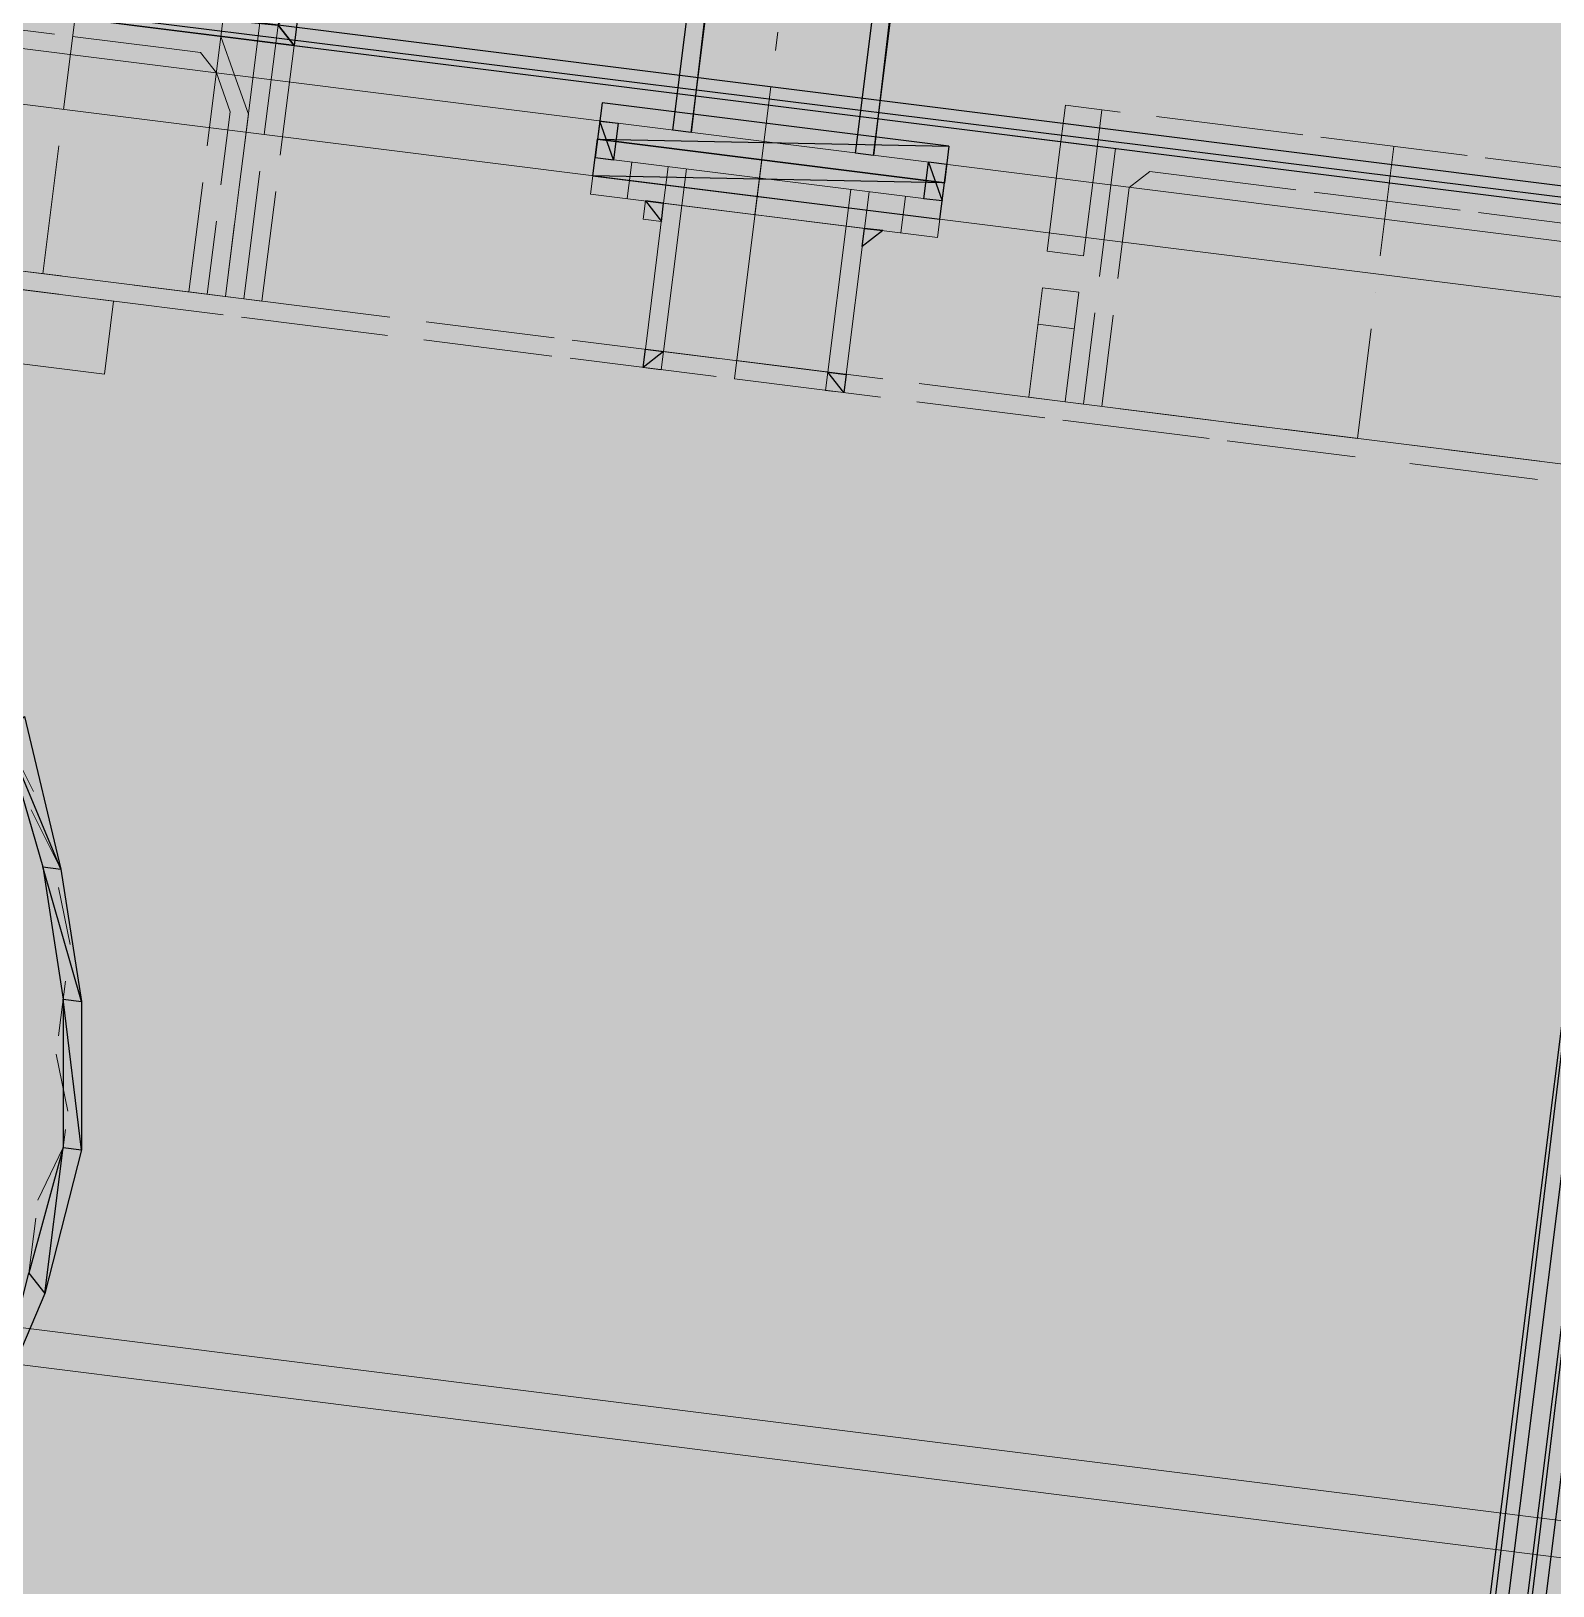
# Model space of a CAD drawing. Header units: metres. Extents: x -4 to 509425, y 7549 to 4732445.
# Drawn here: x 475991.79 to 475992.49, y 4719727.764 to 4719728.479 of the extents above; entities that cross this region are included whole.
import ezdxf

# ---------------------------------------------------------------- set-up
doc = ezdxf.new("R2010")
doc.units = ezdxf.units.M
doc.header["$LTSCALE"] = 0.01
doc.header["$MEASUREMENT"] = 0
doc.layers.get('0').update_dxf_attribs({"lineweight": 0})
doc.layers.add('_SUBESTACIÓN', color=1, linetype='Continuous')
doc.layers.add('SUBESTACION LA VID', color=253, linetype='Continuous')

# ---------------------------------------------------------------- blocks, each defined once
blk = doc.blocks.new('A$Cfff6051d')
at = {"layer": 'SUBESTACION LA VID', "transparency": 33554687}
h = blk.add_hatch(color=256, dxfattribs=at)
h.dxf.hatch_style = 2
edge = h.paths.add_edge_path()
edge.add_spline(control_points=[(475992.085, 4719728.4336), (475992.085, 4719728.4336), (475992.0934, 4719728.43255), (475992.0934, 4719728.43255), (475992.0934, 4719728.43255), (475992.21348, 4719729.45845), (475992.21348, 4719729.45845), (475992.21348, 4719729.45845), (475992.085, 4719728.4336), (475992.085, 4719728.4336)], knot_values=[0, 0, 0, 0, 1, 1, 1, 2, 2, 2, 3, 3, 3, 3], degree=3, periodic=0)
edge = h.paths.add_edge_path()
edge.add_spline(control_points=[(475992.0934, 4719728.43255), (475992.0934, 4719728.43255), (475992.21348, 4719729.45845), (475992.21348, 4719729.45845), (475992.21348, 4719729.45845), (475992.22188, 4719729.45739), (475992.22188, 4719729.45739), (475992.22188, 4719729.45739), (475992.0934, 4719728.43255), (475992.0934, 4719728.43255)], knot_values=[0, 0, 0, 0, 1, 1, 1, 2, 2, 2, 3, 3, 3, 3], degree=3, periodic=0)
h = blk.add_hatch(color=256, dxfattribs=at)
h.dxf.hatch_style = 2
edge = h.paths.add_edge_path()
edge.add_spline(control_points=[(475992.169, 4719728.42307), (475992.169, 4719728.42307), (475992.1774, 4719728.42202), (475992.1774, 4719728.42202), (475992.1774, 4719728.42202), (475992.29749, 4719729.44792), (475992.29749, 4719729.44792), (475992.29749, 4719729.44792), (475992.169, 4719728.42307), (475992.169, 4719728.42307)], knot_values=[0, 0, 0, 0, 1, 1, 1, 2, 2, 2, 3, 3, 3, 3], degree=3, periodic=0)
edge = h.paths.add_edge_path()
edge.add_spline(control_points=[(475992.1774, 4719728.42202), (475992.1774, 4719728.42202), (475992.29749, 4719729.44792), (475992.29749, 4719729.44792), (475992.29749, 4719729.44792), (475992.30589, 4719729.44686), (475992.30589, 4719729.44686), (475992.30589, 4719729.44686), (475992.1774, 4719728.42202), (475992.1774, 4719728.42202)], knot_values=[0, 0, 0, 0, 1, 1, 1, 2, 2, 2, 3, 3, 3, 3], degree=3, periodic=0)
h = blk.add_hatch(color=256, dxfattribs=at)
h.dxf.hatch_style = 2
edge = h.paths.add_edge_path()
edge.add_spline(control_points=[(475995.86725, 4719727.97649), (475995.86725, 4719727.97649), (475995.86831, 4719727.98489), (475995.86831, 4719727.98489), (475995.86831, 4719727.98489), (475990.12143, 4719728.69684), (475990.12143, 4719728.69684), (475990.12143, 4719728.69684), (475995.86725, 4719727.97649), (475995.86725, 4719727.97649)], knot_values=[0, 0, 0, 0, 1, 1, 1, 2, 2, 2, 3, 3, 3, 3], degree=3, periodic=0)
edge = h.paths.add_edge_path()
edge.add_spline(control_points=[(475995.86831, 4719727.98489), (475995.86831, 4719727.98489), (475990.12143, 4719728.69684), (475990.12143, 4719728.69684), (475990.12143, 4719728.69684), (475990.11408, 4719728.70629), (475990.11408, 4719728.70629), (475990.11408, 4719728.70629), (475995.86831, 4719727.98489), (475995.86831, 4719727.98489)], knot_values=[0, 0, 0, 0, 1, 1, 1, 2, 2, 2, 3, 3, 3, 3], degree=3, periodic=0)
edge = h.paths.add_edge_path()
edge.add_spline(control_points=[(475990.12143, 4719728.69684), (475990.12143, 4719728.69684), (475990.11408, 4719728.70629), (475990.11408, 4719728.70629), (475990.11408, 4719728.70629), (475989.83813, 4719726.43715), (475989.83813, 4719726.43715), (475989.83813, 4719726.43715), (475990.12143, 4719728.69684), (475990.12143, 4719728.69684)], knot_values=[0, 0, 0, 0, 1, 1, 1, 2, 2, 2, 3, 3, 3, 3], degree=3, periodic=0)
edge = h.paths.add_edge_path()
edge.add_spline(control_points=[(475990.11408, 4719728.70629), (475990.11408, 4719728.70629), (475989.83813, 4719726.43715), (475989.83813, 4719726.43715), (475989.83813, 4719726.43715), (475989.82868, 4719726.4298), (475989.82868, 4719726.4298), (475989.82868, 4719726.4298), (475990.11408, 4719728.70629), (475990.11408, 4719728.70629)], knot_values=[0, 0, 0, 0, 1, 1, 1, 2, 2, 2, 3, 3, 3, 3], degree=3, periodic=0)
edge = h.paths.add_edge_path()
edge.add_spline(control_points=[(475989.83813, 4719726.43715), (475989.83813, 4719726.43715), (475989.82868, 4719726.4298), (475989.82868, 4719726.4298), (475989.82868, 4719726.4298), (475995.58396, 4719725.7168), (475995.58396, 4719725.7168), (475995.58396, 4719725.7168), (475989.83813, 4719726.43715), (475989.83813, 4719726.43715)], knot_values=[0, 0, 0, 0, 1, 1, 1, 2, 2, 2, 3, 3, 3, 3], degree=3, periodic=0)
edge = h.paths.add_edge_path()
edge.add_spline(control_points=[(475989.82868, 4719726.4298), (475989.82868, 4719726.4298), (475995.58396, 4719725.7168), (475995.58396, 4719725.7168), (475995.58396, 4719725.7168), (475995.59131, 4719725.70735), (475995.59131, 4719725.70735), (475995.59131, 4719725.70735), (475989.82868, 4719726.4298), (475989.82868, 4719726.4298)], knot_values=[0, 0, 0, 0, 1, 1, 1, 2, 2, 2, 3, 3, 3, 3], degree=3, periodic=0)
edge = h.paths.add_edge_path()
edge.add_spline(control_points=[(475995.58396, 4719725.7168), (475995.58396, 4719725.7168), (475995.59131, 4719725.70735), (475995.59131, 4719725.70735), (475995.59131, 4719725.70735), (475995.86831, 4719727.98489), (475995.86831, 4719727.98489), (475995.86831, 4719727.98489), (475995.58396, 4719725.7168), (475995.58396, 4719725.7168)], knot_values=[0, 0, 0, 0, 1, 1, 1, 2, 2, 2, 3, 3, 3, 3], degree=3, periodic=0)
edge = h.paths.add_edge_path()
edge.add_spline(control_points=[(475995.59131, 4719725.70735), (475995.59131, 4719725.70735), (475995.86831, 4719727.98489), (475995.86831, 4719727.98489), (475995.86831, 4719727.98489), (475995.87671, 4719727.98384), (475995.87671, 4719727.98384), (475995.87671, 4719727.98384), (475995.59131, 4719725.70735), (475995.59131, 4719725.70735)], knot_values=[0, 0, 0, 0, 1, 1, 1, 2, 2, 2, 3, 3, 3, 3], degree=3, periodic=0)
h = blk.add_hatch(color=256, dxfattribs=at)
h.dxf.hatch_style = 2
edge = h.paths.add_edge_path()
edge.add_spline(control_points=[(475991.55788, 4719728.51675), (475991.55788, 4719728.51675), (475991.56628, 4719728.5157), (475991.56628, 4719728.5157), (475991.56628, 4719728.5157), (475991.56104, 4719728.54196), (475991.56104, 4719728.54196), (475991.56104, 4719728.54196), (475991.55788, 4719728.51675), (475991.55788, 4719728.51675)], knot_values=[0, 0, 0, 0, 1, 1, 1, 2, 2, 2, 3, 3, 3, 3], degree=3, periodic=0)
edge = h.paths.add_edge_path()
edge.add_spline(control_points=[(475991.56628, 4719728.5157), (475991.56628, 4719728.5157), (475991.56104, 4719728.54196), (475991.56104, 4719728.54196), (475991.56104, 4719728.54196), (475991.56734, 4719728.5241), (475991.56734, 4719728.5241), (475991.56734, 4719728.5241), (475991.56628, 4719728.5157), (475991.56628, 4719728.5157)], knot_values=[0, 0, 0, 0, 1, 1, 1, 2, 2, 2, 3, 3, 3, 3], degree=3, periodic=0)
edge = h.paths.add_edge_path()
edge.add_spline(control_points=[(475991.56104, 4719728.54196), (475991.56104, 4719728.54196), (475991.56734, 4719728.5241), (475991.56734, 4719728.5241), (475991.56734, 4719728.5241), (475991.91386, 4719728.49772), (475991.91386, 4719728.49772), (475991.91386, 4719728.49772), (475991.56104, 4719728.54196), (475991.56104, 4719728.54196)], knot_values=[0, 0, 0, 0, 1, 1, 1, 2, 2, 2, 3, 3, 3, 3], degree=3, periodic=0)
edge = h.paths.add_edge_path()
edge.add_spline(control_points=[(475991.56734, 4719728.5241), (475991.56734, 4719728.5241), (475991.91386, 4719728.49772), (475991.91386, 4719728.49772), (475991.91386, 4719728.49772), (475991.90335, 4719728.48197), (475991.90335, 4719728.48197), (475991.90335, 4719728.48197), (475991.56734, 4719728.5241), (475991.56734, 4719728.5241)], knot_values=[0, 0, 0, 0, 1, 1, 1, 2, 2, 2, 3, 3, 3, 3], degree=3, periodic=0)
edge = h.paths.add_edge_path()
edge.add_spline(control_points=[(475991.91386, 4719728.49772), (475991.91386, 4719728.49772), (475991.90335, 4719728.48197), (475991.90335, 4719728.48197), (475991.90335, 4719728.48197), (475991.9107, 4719728.47252), (475991.9107, 4719728.47252), (475991.9107, 4719728.47252), (475991.91386, 4719728.49772), (475991.91386, 4719728.49772)], knot_values=[0, 0, 0, 0, 1, 1, 1, 2, 2, 2, 3, 3, 3, 3], degree=3, periodic=0)
h = blk.add_hatch(color=256, dxfattribs=at)
h.dxf.hatch_style = 2
edge = h.paths.add_edge_path()
edge.add_spline(control_points=[(475991.9107, 4719728.47252), (475991.9107, 4719728.47252), (475991.90335, 4719728.48197), (475991.90335, 4719728.48197), (475991.90335, 4719728.48197), (475991.55788, 4719728.51675), (475991.55788, 4719728.51675), (475991.55788, 4719728.51675), (475991.9107, 4719728.47252), (475991.9107, 4719728.47252)], knot_values=[0, 0, 0, 0, 1, 1, 1, 2, 2, 2, 3, 3, 3, 3], degree=3, periodic=0)
edge = h.paths.add_edge_path()
edge.add_spline(control_points=[(475991.90335, 4719728.48197), (475991.90335, 4719728.48197), (475991.55788, 4719728.51675), (475991.55788, 4719728.51675), (475991.55788, 4719728.51675), (475991.55894, 4719728.52515), (475991.55894, 4719728.52515), (475991.55894, 4719728.52515), (475991.90335, 4719728.48197), (475991.90335, 4719728.48197)], knot_values=[0, 0, 0, 0, 1, 1, 1, 2, 2, 2, 3, 3, 3, 3], degree=3, periodic=0)
h = blk.add_hatch(color=256, dxfattribs=at)
h.dxf.hatch_style = 2
edge = h.paths.add_edge_path()
edge.add_spline(control_points=[(475992.20995, 4719728.40941), (475992.20995, 4719728.40941), (475992.21206, 4719728.42621), (475992.21206, 4719728.42621), (475992.21206, 4719728.42621), (475992.05034, 4719728.42942), (475992.05034, 4719728.42942), (475992.05034, 4719728.42942), (475992.20995, 4719728.40941), (475992.20995, 4719728.40941)], knot_values=[0, 0, 0, 0, 1, 1, 1, 2, 2, 2, 3, 3, 3, 3], degree=3, periodic=0)
edge = h.paths.add_edge_path()
edge.add_spline(control_points=[(475992.21206, 4719728.42621), (475992.21206, 4719728.42621), (475992.05034, 4719728.42942), (475992.05034, 4719728.42942), (475992.05034, 4719728.42942), (475992.05245, 4719728.44622), (475992.05245, 4719728.44622), (475992.05245, 4719728.44622), (475992.21206, 4719728.42621), (475992.21206, 4719728.42621)], knot_values=[0, 0, 0, 0, 1, 1, 1, 2, 2, 2, 3, 3, 3, 3], degree=3, periodic=0)
h = blk.add_hatch(color=256, dxfattribs=at)
h.dxf.hatch_style = 2
edge = h.paths.add_edge_path()
edge.add_spline(control_points=[(475992.05034, 4719728.42942), (475992.05034, 4719728.42942), (475992.04824, 4719728.41262), (475992.04824, 4719728.41262), (475992.04824, 4719728.41262), (475992.20995, 4719728.40941), (475992.20995, 4719728.40941), (475992.20995, 4719728.40941), (475992.05034, 4719728.42942), (475992.05034, 4719728.42942)], knot_values=[0, 0, 0, 0, 1, 1, 1, 2, 2, 2, 3, 3, 3, 3], degree=3, periodic=0)
edge = h.paths.add_edge_path()
edge.add_spline(control_points=[(475992.04824, 4719728.41262), (475992.04824, 4719728.41262), (475992.20995, 4719728.40941), (475992.20995, 4719728.40941), (475992.20995, 4719728.40941), (475992.20785, 4719728.39261), (475992.20785, 4719728.39261), (475992.20785, 4719728.39261), (475992.04824, 4719728.41262), (475992.04824, 4719728.41262)], knot_values=[0, 0, 0, 0, 1, 1, 1, 2, 2, 2, 3, 3, 3, 3], degree=3, periodic=0)
h = blk.add_hatch(color=256, dxfattribs=at)
h.dxf.hatch_style = 2
h.paths.add_polyline_path([(475992.07236, 4719728.3328), (475992.08076, 4719728.33175), (475992.07131, 4719728.3244)])
h = blk.add_hatch(color=256, dxfattribs=at)
h.dxf.hatch_style = 2
edge = h.paths.add_edge_path()
edge.add_spline(control_points=[(475992.26585, 4719726.20105), (475992.26585, 4719726.20105), (475992.27425, 4719726.2), (475992.27425, 4719726.2), (475992.27425, 4719726.2), (475992.53335, 4719728.33473), (475992.53335, 4719728.33473), (475992.53335, 4719728.33473), (475992.26585, 4719726.20105), (475992.26585, 4719726.20105)], knot_values=[0, 0, 0, 0, 1, 1, 1, 2, 2, 2, 3, 3, 3, 3], degree=3, periodic=0)
edge = h.paths.add_edge_path()
edge.add_spline(control_points=[(475992.27425, 4719726.2), (475992.27425, 4719726.2), (475992.53335, 4719728.33473), (475992.53335, 4719728.33473), (475992.53335, 4719728.33473), (475992.53965, 4719728.31688), (475992.53965, 4719728.31688), (475992.53965, 4719728.31688), (475992.27425, 4719726.2), (475992.27425, 4719726.2)], knot_values=[0, 0, 0, 0, 1, 1, 1, 2, 2, 2, 3, 3, 3, 3], degree=3, periodic=0)
edge = h.paths.add_edge_path()
edge.add_spline(control_points=[(475992.53335, 4719728.33473), (475992.53335, 4719728.33473), (475992.53965, 4719728.31688), (475992.53965, 4719728.31688), (475992.53965, 4719728.31688), (475992.55855, 4719728.33157), (475992.55855, 4719728.33157), (475992.55855, 4719728.33157), (475992.53335, 4719728.33473), (475992.53335, 4719728.33473)], knot_values=[0, 0, 0, 0, 1, 1, 1, 2, 2, 2, 3, 3, 3, 3], degree=3, periodic=0)
edge = h.paths.add_edge_path()
edge.add_spline(control_points=[(475992.53965, 4719728.31688), (475992.53965, 4719728.31688), (475992.55855, 4719728.33157), (475992.55855, 4719728.33157), (475992.55855, 4719728.33157), (475992.54805, 4719728.31583), (475992.54805, 4719728.31583), (475992.54805, 4719728.31583), (475992.53965, 4719728.31688), (475992.53965, 4719728.31688)], knot_values=[0, 0, 0, 0, 1, 1, 1, 2, 2, 2, 3, 3, 3, 3], degree=3, periodic=0)
edge = h.paths.add_edge_path()
edge.add_spline(control_points=[(475992.55855, 4719728.33157), (475992.55855, 4719728.33157), (475992.54805, 4719728.31583), (475992.54805, 4719728.31583), (475992.54805, 4719728.31583), (475992.29, 4719726.18949), (475992.29, 4719726.18949), (475992.29, 4719726.18949), (475992.55855, 4719728.33157), (475992.55855, 4719728.33157)], knot_values=[0, 0, 0, 0, 1, 1, 1, 2, 2, 2, 3, 3, 3, 3], degree=3, periodic=0)
edge = h.paths.add_edge_path()
edge.add_spline(control_points=[(475992.54805, 4719728.31583), (475992.54805, 4719728.31583), (475992.29, 4719726.18949), (475992.29, 4719726.18949), (475992.29, 4719726.18949), (475992.28265, 4719726.19894), (475992.28265, 4719726.19894), (475992.28265, 4719726.19894), (475992.54805, 4719728.31583), (475992.54805, 4719728.31583)], knot_values=[0, 0, 0, 0, 1, 1, 1, 2, 2, 2, 3, 3, 3, 3], degree=3, periodic=0)
edge = h.paths.add_edge_path()
edge.add_spline(control_points=[(475992.29, 4719726.18949), (475992.29, 4719726.18949), (475992.28265, 4719726.19894), (475992.28265, 4719726.19894), (475992.28265, 4719726.19894), (475992.2648, 4719726.19265), (475992.2648, 4719726.19265), (475992.2648, 4719726.19265), (475992.29, 4719726.18949), (475992.29, 4719726.18949)], knot_values=[0, 0, 0, 0, 1, 1, 1, 2, 2, 2, 3, 3, 3, 3], degree=3, periodic=0)
edge = h.paths.add_edge_path()
edge.add_spline(control_points=[(475992.28265, 4719726.19894), (475992.28265, 4719726.19894), (475992.2648, 4719726.19265), (475992.2648, 4719726.19265), (475992.2648, 4719726.19265), (475992.26585, 4719726.20105), (475992.26585, 4719726.20105), (475992.26585, 4719726.20105), (475992.28265, 4719726.19894), (475992.28265, 4719726.19894)], knot_values=[0, 0, 0, 0, 1, 1, 1, 2, 2, 2, 3, 3, 3, 3], degree=3, periodic=0)
h = blk.add_hatch(color=256, dxfattribs=at)
h.dxf.hatch_style = 2
h.paths.add_polyline_path([(475992.15636, 4719728.32227), (475992.16476, 4719728.32122), (475992.16371, 4719728.31282)])
at = {"layer": 'SUBESTACION LA VID', "lineweight": 15}
blk.add_line((475996.86479, 4719727.83437), (475987.63282, 4719728.99177), dxfattribs=at)
at = {"layer": 'SUBESTACION LA VID', "lineweight": 0}
for p, q in [((475991.80463, 4719728.44316), (475991.812, 4719728.50196)), ((475991.90441, 4719728.49038), (475991.89703, 4719728.43157)), ((475991.74164, 4719728.48518), (475991.80044, 4719728.47781)), ((475991.8351, 4719728.482), (475991.8939, 4719728.47463)), ((475991.87078, 4719728.42633), (475991.87815, 4719728.48513)), ((475991.89495, 4719728.48303), (475991.88758, 4719728.42422)), ((475991.80884, 4719728.47676), (475991.85084, 4719728.47149)), ((475992.13227, 4719728.47034), (475992.13332, 4719728.47874)), ((475991.9023, 4719728.47357), (475991.9695, 4719728.46515)), ((475991.9863, 4719728.46304), (475992.0451, 4719728.45567)), ((475992.0535, 4719728.45462), (475992.12071, 4719728.44619)), ((475992.12279, 4719728.39474), (475992.13016, 4719728.45354)), ((475991.88128, 4719728.44208), (475991.87707, 4719728.40848)), ((475992.12911, 4719728.44514), (475992.19631, 4719728.43671)), ((475992.28242, 4719728.44298), (475992.27926, 4719728.41778)), ((475992.37482, 4719728.4314), (475992.30762, 4719728.43983)), ((475992.21311, 4719728.43461), (475992.27191, 4719728.42724)), ((475991.79515, 4719728.36755), (475991.80252, 4719728.42636)), ((475992.28031, 4719728.42618), (475992.34752, 4719728.41776)), ((475992.45043, 4719728.42192), (475992.38322, 4719728.43035)), ((475992.4105, 4719728.37573), (475992.41682, 4719728.42613)), ((475992.06398, 4719728.40211), (475992.06609, 4719728.41891)), ((475992.08078, 4719728.4), (475992.08289, 4719728.4168)), ((475992.12595, 4719728.41994), (475992.11331, 4719728.31913)), ((475992.26246, 4719728.41989), (475992.25719, 4719728.37789)), ((475992.27926, 4719728.41778), (475992.27399, 4719728.37578)), ((475992.35592, 4719728.4167), (475992.41472, 4719728.40933)), ((475992.51763, 4719728.4135), (475992.45883, 4719728.42087)), ((475992.08918, 4719728.39895), (475992.09129, 4719728.41575)), ((475992.44832, 4719728.40512), (475992.38112, 4719728.41354)), ((475991.88547, 4719728.40742), (475991.87916, 4719728.35702)), ((475992.16479, 4719728.38947), (475992.1669, 4719728.40627)), ((475992.17319, 4719728.38842), (475992.1753, 4719728.40522)), ((475992.18999, 4719728.38631), (475992.1921, 4719728.40311)), ((475992.44727, 4719728.39672), (475992.38006, 4719728.40514)), ((475992.43992, 4719728.40617), (475992.49872, 4719728.3988)), ((475992.08076, 4719728.33175), (475992.08918, 4719728.39895)), ((475992.52287, 4719728.38724), (475992.45567, 4719728.39567)), ((475992.15636, 4719728.32227), (475992.16479, 4719728.38947)), ((475991.74475, 4719728.37387), (475991.80355, 4719728.3665)), ((475991.80355, 4719728.3665), (475991.74475, 4719728.37387)), ((475992.25719, 4719728.37789), (475992.27399, 4719728.37578)), ((475991.82035, 4719728.36439), (475991.76155, 4719728.37177)), ((475991.8025, 4719728.3581), (475991.74369, 4719728.36547)), ((475991.82035, 4719728.36439), (475991.87916, 4719728.35702)), ((475991.87916, 4719728.35702), (475991.82035, 4719728.36439)), ((475992.25509, 4719728.36109), (475992.27189, 4719728.35898)), ((475991.8781, 4719728.34862), (475991.8193, 4719728.35599)), ((475991.88756, 4719728.35597), (475991.95476, 4719728.34754)), ((475991.95476, 4719728.34754), (475991.88756, 4719728.35597)), ((475992.27189, 4719728.35898), (475992.26557, 4719728.30858)), ((475992.4084, 4719728.35893), (475992.4084, 4719728.35893)), ((475991.9537, 4719728.33914), (475991.8865, 4719728.34757)), ((475991.97156, 4719728.34544), (475992.03036, 4719728.33807)), ((475992.03036, 4719728.33807), (475991.97156, 4719728.34544)), ((475992.27923, 4719728.34953), (475992.27397, 4719728.30753)), ((475992.28763, 4719728.34847), (475992.28237, 4719728.30647)), ((475992.25298, 4719728.34429), (475992.26978, 4719728.34218)), ((475992.39997, 4719728.29173), (475992.40629, 4719728.34213)), ((475992.02931, 4719728.32967), (475991.9705, 4719728.33704)), ((475992.03876, 4719728.33701), (475992.10596, 4719728.32859)), ((475992.10596, 4719728.32859), (475992.03876, 4719728.33701)), ((475992.07236, 4719728.3328), (475992.07131, 4719728.3244)), ((475992.10491, 4719728.32019), (475992.03771, 4719728.32861)), ((475992.11436, 4719728.32753), (475992.18156, 4719728.31911)), ((475992.18156, 4719728.31911), (475992.11436, 4719728.32753)), ((475992.18051, 4719728.31071), (475992.11331, 4719728.31913)), ((475992.19837, 4719728.317), (475992.25717, 4719728.30963)), ((475992.25717, 4719728.30963), (475992.19837, 4719728.317)), ((475992.25611, 4719728.30123), (475992.19731, 4719728.3086)), ((475992.26557, 4719728.30858), (475992.33277, 4719728.30015)), ((475992.33277, 4719728.30015), (475992.26557, 4719728.30858)), ((475992.29077, 4719728.30542), (475992.35797, 4719728.29699)), ((475992.33172, 4719728.29175), (475992.26451, 4719728.30018)), ((475992.34117, 4719728.2991), (475992.39997, 4719728.29173)), ((475992.39997, 4719728.29173), (475992.34117, 4719728.2991)), ((475992.36637, 4719728.29594), (475992.43358, 4719728.28752)), ((475992.39892, 4719728.28333), (475992.34012, 4719728.2907)), ((475992.42518, 4719728.28857), (475992.48398, 4719728.2812)), ((475992.48398, 4719728.2812), (475992.42518, 4719728.28857)), ((475992.44198, 4719728.28646), (475992.50078, 4719728.27909)), ((475992.48292, 4719728.2728), (475992.42412, 4719728.28017)), ((475991.77722, 4719728.15649), (475991.79086, 4719728.12919)), ((475991.78981, 4719728.12078), (475991.80345, 4719728.09348)), ((475991.8024, 4719728.08508), (475991.80764, 4719728.05882)), ((475991.80132, 4719728.00842), (475991.80656, 4719727.98217)), ((475991.79184, 4719727.93282), (475991.78868, 4719727.90762))]:
    blk.add_line(p, q, dxfattribs=at)
at = {"layer": 'SUBESTACION LA VID', "lineweight": 15}
for points in [[(475987.65486, 4719728.96341), (475996.87843, 4719727.80706), (475997.04904, 4719729.16791), (475986.79223, 4719730.4538), (475986.16561, 4719725.4556)], [(475987.43791, 4719727.23294), (475996.66148, 4719726.07659), (475996.80892, 4719727.25264), (475987.58535, 4719728.40899)], [(475996.79002, 4719727.23794), (475987.55805, 4719728.39535), (475996.64784, 4719726.1039)]]:
    blk.add_lwpolyline(points, dxfattribs=at)
at = {"layer": 'SUBESTACION LA VID', "lineweight": 0}
for points in [[(475991.88547, 4719728.40742), (475991.88969, 4719728.44103), (475991.88339, 4719728.45888), (475991.8771, 4719728.47673), (475991.8519, 4719728.47989), (475991.8099, 4719728.48516)], [(475991.90438, 4719728.42212), (475991.9107, 4719728.47252), (475991.8939, 4719728.47463), (475991.88758, 4719728.42422)], [(475991.88128, 4719728.44208), (475991.87499, 4719728.45993), (475991.86764, 4719728.46939), (475991.85084, 4719728.47149)], [(475992.29082, 4719728.44193), (475992.26562, 4719728.44509), (475992.26246, 4719728.41989)], [(475992.37272, 4719728.4146), (475992.30551, 4719728.42302), (475992.28871, 4719728.42513), (475992.28661, 4719728.40833), (475992.28134, 4719728.36633)], [(475992.2089, 4719728.40101), (475992.20679, 4719728.38421), (475992.04718, 4719728.40422), (475992.04929, 4719728.42102), (475992.2089, 4719728.40101)], [(475991.89493, 4719728.41477), (475991.88756, 4719728.35597), (475991.83715, 4719728.36229)], [(475991.88547, 4719728.40742), (475991.87916, 4719728.35702), (475991.86235, 4719728.35913), (475991.86867, 4719728.40953)], [(475992.37166, 4719728.4062), (475992.30446, 4719728.41462), (475992.29501, 4719728.40728), (475992.28974, 4719728.36527)], [(475991.87916, 4719728.35702), (475991.89596, 4719728.35492), (475991.90227, 4719728.40532)], [(475992.53335, 4719728.33473), (475992.53862, 4719728.37673), (475992.53232, 4719728.39459), (475992.52392, 4719728.39564), (475992.45672, 4719728.40407)], [(475992.08078, 4719728.4), (475992.07238, 4719728.40106), (475992.07133, 4719728.39266), (475992.07973, 4719728.3916)], [(475992.07236, 4719728.3328), (475992.16476, 4719728.32122), (475992.17319, 4719728.38842), (475992.08078, 4719728.4), (475992.07236, 4719728.3328)], [(475992.07238, 4719728.40106), (475992.07973, 4719728.3916), (475992.07238, 4719728.40106)], [(475991.87496, 4719728.39168), (475991.87075, 4719728.35808), (475991.87916, 4719728.35702), (475991.88337, 4719728.39062)], [(475992.17319, 4719728.38842), (475992.18159, 4719728.38736), (475992.17214, 4719728.38002)], [(475992.18159, 4719728.38736), (475992.17214, 4719728.38002), (475992.18159, 4719728.38736)], [(475991.77309, 4719728.32766), (475991.82349, 4719728.32134), (475991.8277, 4719728.35494), (475991.7773, 4719728.36126)], [(475992.25509, 4719728.36109), (475992.24877, 4719728.31068), (475992.27397, 4719728.30753)], [(475992.07131, 4719728.3244), (475992.07971, 4719728.32335), (475992.08076, 4719728.33175)], [(475992.07131, 4719728.3244), (475992.08076, 4719728.33175), (475992.07131, 4719728.3244)], [(475992.16476, 4719728.32122), (475992.16371, 4719728.31282), (475992.15531, 4719728.31387), (475992.15636, 4719728.32227)], [(475992.16371, 4719728.31282), (475992.15531, 4719728.31387), (475992.15636, 4719728.32227), (475992.16371, 4719728.31282)], [(475991.80553, 4719728.04202), (475991.80343, 4719728.02522), (475991.80237, 4719728.01682)], [(475991.80551, 4719727.97377), (475991.80445, 4719727.96537), (475991.79289, 4719727.94122)]]:
    blk.add_lwpolyline(points, dxfattribs=at)
at = {"layer": 'SUBESTACION LA VID'}
for points in [[(475992.07236, 4719728.3328), (475992.08076, 4719728.33175), (475992.07131, 4719728.3244)], [(475992.15636, 4719728.32227), (475992.16476, 4719728.32122), (475992.16371, 4719728.31282)]]:
    blk.add_lwpolyline(points, close=True, dxfattribs=at)
at = {"layer": 'SUBESTACION LA VID', "lineweight": 0}
for points in [[(475992.07236, 4719728.3328), (475992.08076, 4719728.33175), (475992.07131, 4719728.3244)], [(475992.15636, 4719728.32227), (475992.16476, 4719728.32122), (475992.16371, 4719728.31282)]]:
    blk.add_lwpolyline(points, close=True, dxfattribs=at)
at = {"layer": 'SUBESTACION LA VID'}
for points in [[(475992.085, 4719728.4336), (475992.085, 4719728.4336), (475992.0934, 4719728.43255), (475992.0934, 4719728.43255), (475992.0934, 4719728.43255), (475992.21348, 4719729.45845), (475992.21348, 4719729.45845), (475992.21348, 4719729.45845), (475992.085, 4719728.4336), (475992.085, 4719728.4336)], [(475992.0934, 4719728.43255), (475992.0934, 4719728.43255), (475992.21348, 4719729.45845), (475992.21348, 4719729.45845), (475992.21348, 4719729.45845), (475992.22188, 4719729.45739), (475992.22188, 4719729.45739), (475992.22188, 4719729.45739), (475992.0934, 4719728.43255), (475992.0934, 4719728.43255)], [(475992.169, 4719728.42307), (475992.169, 4719728.42307), (475992.1774, 4719728.42202), (475992.1774, 4719728.42202), (475992.1774, 4719728.42202), (475992.29749, 4719729.44792), (475992.29749, 4719729.44792), (475992.29749, 4719729.44792), (475992.169, 4719728.42307), (475992.169, 4719728.42307)], [(475992.1774, 4719728.42202), (475992.1774, 4719728.42202), (475992.29749, 4719729.44792), (475992.29749, 4719729.44792), (475992.29749, 4719729.44792), (475992.30589, 4719729.44686), (475992.30589, 4719729.44686), (475992.30589, 4719729.44686), (475992.1774, 4719728.42202), (475992.1774, 4719728.42202)], [(475995.86831, 4719727.98489), (475995.86831, 4719727.98489), (475990.12143, 4719728.69684), (475990.12143, 4719728.69684), (475990.12143, 4719728.69684), (475990.11408, 4719728.70629), (475990.11408, 4719728.70629), (475990.11408, 4719728.70629), (475995.86831, 4719727.98489), (475995.86831, 4719727.98489)], [(475995.86725, 4719727.97649), (475995.86725, 4719727.97649), (475995.86831, 4719727.98489), (475995.86831, 4719727.98489), (475995.86831, 4719727.98489), (475990.12143, 4719728.69684), (475990.12143, 4719728.69684), (475990.12143, 4719728.69684), (475995.86725, 4719727.97649), (475995.86725, 4719727.97649)], [(475991.9107, 4719728.47252), (475991.9107, 4719728.47252), (475991.90335, 4719728.48197), (475991.90335, 4719728.48197), (475991.90335, 4719728.48197), (475991.55788, 4719728.51675), (475991.55788, 4719728.51675), (475991.55788, 4719728.51675), (475991.9107, 4719728.47252), (475991.9107, 4719728.47252)], [(475991.91386, 4719728.49772), (475991.91386, 4719728.49772), (475991.90335, 4719728.48197), (475991.90335, 4719728.48197), (475991.90335, 4719728.48197), (475991.9107, 4719728.47252), (475991.9107, 4719728.47252), (475991.9107, 4719728.47252), (475991.91386, 4719728.49772), (475991.91386, 4719728.49772)], [(475992.21206, 4719728.42621), (475992.21206, 4719728.42621), (475992.05034, 4719728.42942), (475992.05034, 4719728.42942), (475992.05034, 4719728.42942), (475992.05245, 4719728.44622), (475992.05245, 4719728.44622), (475992.05245, 4719728.44622), (475992.21206, 4719728.42621), (475992.21206, 4719728.42621)], [(475992.0514, 4719728.43782), (475992.0514, 4719728.43782), (475992.05769, 4719728.41996), (475992.05769, 4719728.41996), (475992.05769, 4719728.41996), (475992.04929, 4719728.42102), (475992.04929, 4719728.42102), (475992.04929, 4719728.42102), (475992.0514, 4719728.43782), (475992.0514, 4719728.43782)], [(475992.0598, 4719728.43676), (475992.0598, 4719728.43676), (475992.0514, 4719728.43782), (475992.0514, 4719728.43782), (475992.0514, 4719728.43782), (475992.05769, 4719728.41996), (475992.05769, 4719728.41996), (475992.05769, 4719728.41996), (475992.0598, 4719728.43676), (475992.0598, 4719728.43676)], [(475992.05034, 4719728.42942), (475992.05034, 4719728.42942), (475992.04824, 4719728.41262), (475992.04824, 4719728.41262), (475992.04824, 4719728.41262), (475992.20995, 4719728.40941), (475992.20995, 4719728.40941), (475992.20995, 4719728.40941), (475992.05034, 4719728.42942), (475992.05034, 4719728.42942)], [(475992.20995, 4719728.40941), (475992.20995, 4719728.40941), (475992.21206, 4719728.42621), (475992.21206, 4719728.42621), (475992.21206, 4719728.42621), (475992.05034, 4719728.42942), (475992.05034, 4719728.42942), (475992.05034, 4719728.42942), (475992.20995, 4719728.40941), (475992.20995, 4719728.40941)], [(475992.2005, 4719728.40206), (475992.2005, 4719728.40206), (475992.2089, 4719728.40101), (475992.2089, 4719728.40101), (475992.2089, 4719728.40101), (475992.2026, 4719728.41886), (475992.2026, 4719728.41886), (475992.2026, 4719728.41886), (475992.2005, 4719728.40206), (475992.2005, 4719728.40206)], [(475992.2089, 4719728.40101), (475992.2089, 4719728.40101), (475992.2026, 4719728.41886), (475992.2026, 4719728.41886), (475992.2026, 4719728.41886), (475992.21101, 4719728.41781), (475992.21101, 4719728.41781), (475992.21101, 4719728.41781), (475992.2089, 4719728.40101), (475992.2089, 4719728.40101)], [(475992.04824, 4719728.41262), (475992.04824, 4719728.41262), (475992.20995, 4719728.40941), (475992.20995, 4719728.40941), (475992.20995, 4719728.40941), (475992.20785, 4719728.39261), (475992.20785, 4719728.39261), (475992.20785, 4719728.39261), (475992.04824, 4719728.41262), (475992.04824, 4719728.41262)], [(475992.07238, 4719728.40106), (475992.07238, 4719728.40106), (475992.07238, 4719728.40106), (475992.07238, 4719728.40106), (475992.07238, 4719728.40106), (475992.08078, 4719728.4), (475992.08078, 4719728.4), (475992.08078, 4719728.4), (475992.07238, 4719728.40106), (475992.07238, 4719728.40106)], [(475992.07238, 4719728.40106), (475992.07238, 4719728.40106), (475992.08078, 4719728.4), (475992.08078, 4719728.4), (475992.08078, 4719728.4), (475992.07973, 4719728.3916), (475992.07973, 4719728.3916), (475992.07973, 4719728.3916), (475992.07238, 4719728.40106), (475992.07238, 4719728.40106)], [(475992.18159, 4719728.38736), (475992.18159, 4719728.38736), (475992.17319, 4719728.38842), (475992.17319, 4719728.38842), (475992.17319, 4719728.38842), (475992.17214, 4719728.38002), (475992.17214, 4719728.38002), (475992.17214, 4719728.38002), (475992.18159, 4719728.38736), (475992.18159, 4719728.38736)], [(475992.18159, 4719728.38736), (475992.18159, 4719728.38736), (475992.18159, 4719728.38736), (475992.18159, 4719728.38736), (475992.18159, 4719728.38736), (475992.17319, 4719728.38842), (475992.17319, 4719728.38842), (475992.17319, 4719728.38842), (475992.18159, 4719728.38736), (475992.18159, 4719728.38736)], [(475992.26585, 4719726.20105), (475992.26585, 4719726.20105), (475992.27425, 4719726.2), (475992.27425, 4719726.2), (475992.27425, 4719726.2), (475992.53335, 4719728.33473), (475992.53335, 4719728.33473), (475992.53335, 4719728.33473), (475992.26585, 4719726.20105), (475992.26585, 4719726.20105)], [(475992.27425, 4719726.2), (475992.27425, 4719726.2), (475992.53335, 4719728.33473), (475992.53335, 4719728.33473), (475992.53335, 4719728.33473), (475992.53965, 4719728.31688), (475992.53965, 4719728.31688), (475992.53965, 4719728.31688), (475992.27425, 4719726.2), (475992.27425, 4719726.2)], [(475992.55855, 4719728.33157), (475992.55855, 4719728.33157), (475992.54805, 4719728.31583), (475992.54805, 4719728.31583), (475992.54805, 4719728.31583), (475992.29, 4719726.18949), (475992.29, 4719726.18949), (475992.29, 4719726.18949), (475992.55855, 4719728.33157), (475992.55855, 4719728.33157)], [(475992.54805, 4719728.31583), (475992.54805, 4719728.31583), (475992.29, 4719726.18949), (475992.29, 4719726.18949), (475992.29, 4719726.18949), (475992.28265, 4719726.19894), (475992.28265, 4719726.19894), (475992.28265, 4719726.19894), (475992.54805, 4719728.31583), (475992.54805, 4719728.31583)], [(475991.78668, 4719728.16384), (475991.78668, 4719728.16384), (475991.77722, 4719728.15649), (475991.77722, 4719728.15649), (475991.77722, 4719728.15649), (475991.80345, 4719728.09348), (475991.80345, 4719728.09348), (475991.80345, 4719728.09348), (475991.78668, 4719728.16384), (475991.78668, 4719728.16384)], [(475991.77722, 4719728.15649), (475991.77722, 4719728.15649), (475991.80345, 4719728.09348), (475991.80345, 4719728.09348), (475991.80345, 4719728.09348), (475991.79505, 4719728.09453), (475991.79505, 4719728.09453), (475991.79505, 4719728.09453), (475991.77722, 4719728.15649), (475991.77722, 4719728.15649)], [(475991.80345, 4719728.09348), (475991.80345, 4719728.09348), (475991.79505, 4719728.09453), (475991.79505, 4719728.09453), (475991.79505, 4719728.09453), (475991.81288, 4719728.03257), (475991.81288, 4719728.03257), (475991.81288, 4719728.03257), (475991.80345, 4719728.09348), (475991.80345, 4719728.09348)], [(475991.79505, 4719728.09453), (475991.79505, 4719728.09453), (475991.81288, 4719728.03257), (475991.81288, 4719728.03257), (475991.81288, 4719728.03257), (475991.80448, 4719728.03362), (475991.80448, 4719728.03362), (475991.80448, 4719728.03362), (475991.79505, 4719728.09453), (475991.79505, 4719728.09453)], [(475991.80448, 4719728.03362), (475991.80448, 4719728.03362), (475991.81285, 4719727.96431), (475991.81285, 4719727.96431), (475991.81285, 4719727.96431), (475991.80445, 4719727.96537), (475991.80445, 4719727.96537), (475991.80445, 4719727.96537), (475991.80448, 4719728.03362), (475991.80448, 4719728.03362)], [(475991.81288, 4719728.03257), (475991.81288, 4719728.03257), (475991.80448, 4719728.03362), (475991.80448, 4719728.03362), (475991.80448, 4719728.03362), (475991.81285, 4719727.96431), (475991.81285, 4719727.96431), (475991.81285, 4719727.96431), (475991.81288, 4719728.03257), (475991.81288, 4719728.03257)], [(475991.80445, 4719727.96537), (475991.80445, 4719727.96537), (475991.79603, 4719727.89816), (475991.79603, 4719727.89816), (475991.79603, 4719727.89816), (475991.78868, 4719727.90762), (475991.78868, 4719727.90762), (475991.78868, 4719727.90762), (475991.80445, 4719727.96537), (475991.80445, 4719727.96537)], [(475991.81285, 4719727.96431), (475991.81285, 4719727.96431), (475991.80445, 4719727.96537), (475991.80445, 4719727.96537), (475991.80445, 4719727.96537), (475991.79603, 4719727.89816), (475991.79603, 4719727.89816), (475991.79603, 4719727.89816), (475991.81285, 4719727.96431), (475991.81285, 4719727.96431)], [(475991.79603, 4719727.89816), (475991.79603, 4719727.89816), (475991.78868, 4719727.90762), (475991.78868, 4719727.90762), (475991.78868, 4719727.90762), (475991.77186, 4719727.84147), (475991.77186, 4719727.84147), (475991.77186, 4719727.84147), (475991.79603, 4719727.89816), (475991.79603, 4719727.89816)]]:
    blk.add_open_spline(points, degree=3, knots=[0, 0, 0, 0, 1, 1, 1, 2, 2, 2, 3, 3, 3, 3], dxfattribs=at)
at = {"layer": 'SUBESTACION LA VID', "lineweight": 0}
for points in [[(475992.085, 4719728.4336), (475992.085, 4719728.4336), (475992.0934, 4719728.43255), (475992.0934, 4719728.43255), (475992.0934, 4719728.43255), (475992.21348, 4719729.45845), (475992.21348, 4719729.45845), (475992.21348, 4719729.45845), (475992.085, 4719728.4336), (475992.085, 4719728.4336)], [(475992.0934, 4719728.43255), (475992.0934, 4719728.43255), (475992.21348, 4719729.45845), (475992.21348, 4719729.45845), (475992.21348, 4719729.45845), (475992.22188, 4719729.45739), (475992.22188, 4719729.45739), (475992.22188, 4719729.45739), (475992.0934, 4719728.43255), (475992.0934, 4719728.43255)], [(475992.169, 4719728.42307), (475992.169, 4719728.42307), (475992.1774, 4719728.42202), (475992.1774, 4719728.42202), (475992.1774, 4719728.42202), (475992.29749, 4719729.44792), (475992.29749, 4719729.44792), (475992.29749, 4719729.44792), (475992.169, 4719728.42307), (475992.169, 4719728.42307)], [(475992.1774, 4719728.42202), (475992.1774, 4719728.42202), (475992.29749, 4719729.44792), (475992.29749, 4719729.44792), (475992.29749, 4719729.44792), (475992.30589, 4719729.44686), (475992.30589, 4719729.44686), (475992.30589, 4719729.44686), (475992.1774, 4719728.42202), (475992.1774, 4719728.42202)], [(475995.86831, 4719727.98489), (475995.86831, 4719727.98489), (475990.12143, 4719728.69684), (475990.12143, 4719728.69684), (475990.12143, 4719728.69684), (475990.11408, 4719728.70629), (475990.11408, 4719728.70629), (475990.11408, 4719728.70629), (475995.86831, 4719727.98489), (475995.86831, 4719727.98489)], [(475995.86725, 4719727.97649), (475995.86725, 4719727.97649), (475995.86831, 4719727.98489), (475995.86831, 4719727.98489), (475995.86831, 4719727.98489), (475990.12143, 4719728.69684), (475990.12143, 4719728.69684), (475990.12143, 4719728.69684), (475995.86725, 4719727.97649), (475995.86725, 4719727.97649)], [(475991.9107, 4719728.47252), (475991.9107, 4719728.47252), (475991.90335, 4719728.48197), (475991.90335, 4719728.48197), (475991.90335, 4719728.48197), (475991.55788, 4719728.51675), (475991.55788, 4719728.51675), (475991.55788, 4719728.51675), (475991.9107, 4719728.47252), (475991.9107, 4719728.47252)], [(475991.91386, 4719728.49772), (475991.91386, 4719728.49772), (475991.90335, 4719728.48197), (475991.90335, 4719728.48197), (475991.90335, 4719728.48197), (475991.9107, 4719728.47252), (475991.9107, 4719728.47252), (475991.9107, 4719728.47252), (475991.91386, 4719728.49772), (475991.91386, 4719728.49772)], [(475992.21206, 4719728.42621), (475992.21206, 4719728.42621), (475992.05034, 4719728.42942), (475992.05034, 4719728.42942), (475992.05034, 4719728.42942), (475992.05245, 4719728.44622), (475992.05245, 4719728.44622), (475992.05245, 4719728.44622), (475992.21206, 4719728.42621), (475992.21206, 4719728.42621)], [(475992.0514, 4719728.43782), (475992.0514, 4719728.43782), (475992.05769, 4719728.41996), (475992.05769, 4719728.41996), (475992.05769, 4719728.41996), (475992.04929, 4719728.42102), (475992.04929, 4719728.42102), (475992.04929, 4719728.42102), (475992.0514, 4719728.43782), (475992.0514, 4719728.43782)], [(475992.0598, 4719728.43676), (475992.0598, 4719728.43676), (475992.0514, 4719728.43782), (475992.0514, 4719728.43782), (475992.0514, 4719728.43782), (475992.05769, 4719728.41996), (475992.05769, 4719728.41996), (475992.05769, 4719728.41996), (475992.0598, 4719728.43676), (475992.0598, 4719728.43676)], [(475992.05034, 4719728.42942), (475992.05034, 4719728.42942), (475992.04824, 4719728.41262), (475992.04824, 4719728.41262), (475992.04824, 4719728.41262), (475992.20995, 4719728.40941), (475992.20995, 4719728.40941), (475992.20995, 4719728.40941), (475992.05034, 4719728.42942), (475992.05034, 4719728.42942)], [(475992.20995, 4719728.40941), (475992.20995, 4719728.40941), (475992.21206, 4719728.42621), (475992.21206, 4719728.42621), (475992.21206, 4719728.42621), (475992.05034, 4719728.42942), (475992.05034, 4719728.42942), (475992.05034, 4719728.42942), (475992.20995, 4719728.40941), (475992.20995, 4719728.40941)], [(475992.2005, 4719728.40206), (475992.2005, 4719728.40206), (475992.2089, 4719728.40101), (475992.2089, 4719728.40101), (475992.2089, 4719728.40101), (475992.2026, 4719728.41886), (475992.2026, 4719728.41886), (475992.2026, 4719728.41886), (475992.2005, 4719728.40206), (475992.2005, 4719728.40206)], [(475992.2089, 4719728.40101), (475992.2089, 4719728.40101), (475992.2026, 4719728.41886), (475992.2026, 4719728.41886), (475992.2026, 4719728.41886), (475992.21101, 4719728.41781), (475992.21101, 4719728.41781), (475992.21101, 4719728.41781), (475992.2089, 4719728.40101), (475992.2089, 4719728.40101)], [(475992.04824, 4719728.41262), (475992.04824, 4719728.41262), (475992.20995, 4719728.40941), (475992.20995, 4719728.40941), (475992.20995, 4719728.40941), (475992.20785, 4719728.39261), (475992.20785, 4719728.39261), (475992.20785, 4719728.39261), (475992.04824, 4719728.41262), (475992.04824, 4719728.41262)], [(475992.07238, 4719728.40106), (475992.07238, 4719728.40106), (475992.07238, 4719728.40106), (475992.07238, 4719728.40106), (475992.07238, 4719728.40106), (475992.08078, 4719728.4), (475992.08078, 4719728.4), (475992.08078, 4719728.4), (475992.07238, 4719728.40106), (475992.07238, 4719728.40106)], [(475992.07238, 4719728.40106), (475992.07238, 4719728.40106), (475992.08078, 4719728.4), (475992.08078, 4719728.4), (475992.08078, 4719728.4), (475992.07973, 4719728.3916), (475992.07973, 4719728.3916), (475992.07973, 4719728.3916), (475992.07238, 4719728.40106), (475992.07238, 4719728.40106)], [(475992.18159, 4719728.38736), (475992.18159, 4719728.38736), (475992.17319, 4719728.38842), (475992.17319, 4719728.38842), (475992.17319, 4719728.38842), (475992.17214, 4719728.38002), (475992.17214, 4719728.38002), (475992.17214, 4719728.38002), (475992.18159, 4719728.38736), (475992.18159, 4719728.38736)], [(475992.18159, 4719728.38736), (475992.18159, 4719728.38736), (475992.18159, 4719728.38736), (475992.18159, 4719728.38736), (475992.18159, 4719728.38736), (475992.17319, 4719728.38842), (475992.17319, 4719728.38842), (475992.17319, 4719728.38842), (475992.18159, 4719728.38736), (475992.18159, 4719728.38736)], [(475992.26585, 4719726.20105), (475992.26585, 4719726.20105), (475992.27425, 4719726.2), (475992.27425, 4719726.2), (475992.27425, 4719726.2), (475992.53335, 4719728.33473), (475992.53335, 4719728.33473), (475992.53335, 4719728.33473), (475992.26585, 4719726.20105), (475992.26585, 4719726.20105)], [(475992.27425, 4719726.2), (475992.27425, 4719726.2), (475992.53335, 4719728.33473), (475992.53335, 4719728.33473), (475992.53335, 4719728.33473), (475992.53965, 4719728.31688), (475992.53965, 4719728.31688), (475992.53965, 4719728.31688), (475992.27425, 4719726.2), (475992.27425, 4719726.2)], [(475992.55855, 4719728.33157), (475992.55855, 4719728.33157), (475992.54805, 4719728.31583), (475992.54805, 4719728.31583), (475992.54805, 4719728.31583), (475992.29, 4719726.18949), (475992.29, 4719726.18949), (475992.29, 4719726.18949), (475992.55855, 4719728.33157), (475992.55855, 4719728.33157)], [(475992.54805, 4719728.31583), (475992.54805, 4719728.31583), (475992.29, 4719726.18949), (475992.29, 4719726.18949), (475992.29, 4719726.18949), (475992.28265, 4719726.19894), (475992.28265, 4719726.19894), (475992.28265, 4719726.19894), (475992.54805, 4719728.31583), (475992.54805, 4719728.31583)], [(475991.78668, 4719728.16384), (475991.78668, 4719728.16384), (475991.77722, 4719728.15649), (475991.77722, 4719728.15649), (475991.77722, 4719728.15649), (475991.80345, 4719728.09348), (475991.80345, 4719728.09348), (475991.80345, 4719728.09348), (475991.78668, 4719728.16384), (475991.78668, 4719728.16384)], [(475991.77722, 4719728.15649), (475991.77722, 4719728.15649), (475991.80345, 4719728.09348), (475991.80345, 4719728.09348), (475991.80345, 4719728.09348), (475991.79505, 4719728.09453), (475991.79505, 4719728.09453), (475991.79505, 4719728.09453), (475991.77722, 4719728.15649), (475991.77722, 4719728.15649)], [(475991.80345, 4719728.09348), (475991.80345, 4719728.09348), (475991.79505, 4719728.09453), (475991.79505, 4719728.09453), (475991.79505, 4719728.09453), (475991.81288, 4719728.03257), (475991.81288, 4719728.03257), (475991.81288, 4719728.03257), (475991.80345, 4719728.09348), (475991.80345, 4719728.09348)], [(475991.79505, 4719728.09453), (475991.79505, 4719728.09453), (475991.81288, 4719728.03257), (475991.81288, 4719728.03257), (475991.81288, 4719728.03257), (475991.80448, 4719728.03362), (475991.80448, 4719728.03362), (475991.80448, 4719728.03362), (475991.79505, 4719728.09453), (475991.79505, 4719728.09453)], [(475991.80448, 4719728.03362), (475991.80448, 4719728.03362), (475991.81285, 4719727.96431), (475991.81285, 4719727.96431), (475991.81285, 4719727.96431), (475991.80445, 4719727.96537), (475991.80445, 4719727.96537), (475991.80445, 4719727.96537), (475991.80448, 4719728.03362), (475991.80448, 4719728.03362)], [(475991.81288, 4719728.03257), (475991.81288, 4719728.03257), (475991.80448, 4719728.03362), (475991.80448, 4719728.03362), (475991.80448, 4719728.03362), (475991.81285, 4719727.96431), (475991.81285, 4719727.96431), (475991.81285, 4719727.96431), (475991.81288, 4719728.03257), (475991.81288, 4719728.03257)], [(475991.80445, 4719727.96537), (475991.80445, 4719727.96537), (475991.79603, 4719727.89816), (475991.79603, 4719727.89816), (475991.79603, 4719727.89816), (475991.78868, 4719727.90762), (475991.78868, 4719727.90762), (475991.78868, 4719727.90762), (475991.80445, 4719727.96537), (475991.80445, 4719727.96537)], [(475991.81285, 4719727.96431), (475991.81285, 4719727.96431), (475991.80445, 4719727.96537), (475991.80445, 4719727.96537), (475991.80445, 4719727.96537), (475991.79603, 4719727.89816), (475991.79603, 4719727.89816), (475991.79603, 4719727.89816), (475991.81285, 4719727.96431), (475991.81285, 4719727.96431)], [(475991.79603, 4719727.89816), (475991.79603, 4719727.89816), (475991.78868, 4719727.90762), (475991.78868, 4719727.90762), (475991.78868, 4719727.90762), (475991.77186, 4719727.84147), (475991.77186, 4719727.84147), (475991.77186, 4719727.84147), (475991.79603, 4719727.89816), (475991.79603, 4719727.89816)]]:
    blk.add_open_spline(points, degree=3, knots=[0, 0, 0, 0, 1, 1, 1, 2, 2, 2, 3, 3, 3, 3], dxfattribs=at)

msp = doc.modelspace()

# ---------------------------------------------------------------- hatches: boundary and pattern name
at = {"layer": '_SUBESTACIÓN', "transparency": 33554559}
h = msp.add_hatch(color=1, dxfattribs=at)
h.dxf.hatch_style = 1
h.paths.add_polyline_path([(475968.63988, 4719805.82503), (476089.93862, 4719790.61504), (476078.16862, 4719696.74002), (475956.86864, 4719711.95017)])

# ---------------------------------------------------------------- block references
at = {"linetype": 'Continuous'}
msp.add_blockref('A$Cfff6051d', (0, 0), dxfattribs=at)

doc.saveas('drawing.dxf')
